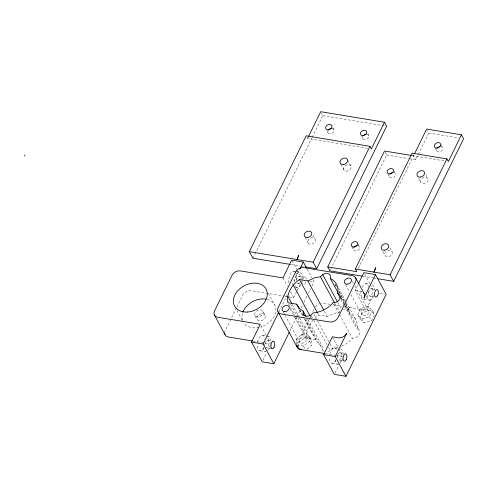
<?xml version="1.0" encoding="UTF-8"?>
<svg xmlns="http://www.w3.org/2000/svg" width="488" height="488" viewBox="0 0 488 488"><rect width="100%" height="100%" fill="white"/><g stroke="black" fill="none" stroke-linecap="round" stroke-linejoin="round"><path stroke-width="0.37" stroke-dasharray="2.44 1.83" d="M307.855 319.695L322.513 346.681L322.409 349.359A5.734 4.264 -28.5 0 0 324.392 351.427M341.429 346.242A22.387 16.635 -28.5 0 0 352.391 338.208L353.172 338.172A5.734 4.264 -28.5 0 0 359.223 334.353A5.734 4.264 -28.5 0 0 357.539 329.26L357.009 328.997A22.387 16.635 -28.5 0 0 349.701 314.046L349.798 311.368L345.882 304.195M367.629 148.34L307.586 138.433L308.239 137.097M252.924 258.237L311.795 138.159M312.131 137.476L322.836 115.644L321.409 113.015M236.473 307.83L225.261 330.699A6.716 4.99 -28.5 0 0 224.779 332.115M236.808 307.153L242.743 295.051A6.716 4.99 -28.5 0 1 251.161 290.659L283.992 296.076M278.855 311.899L287.231 294.819M291.922 285.248L299.626 269.535M262.88 360.522L266.442 353.263M267.735 350.622L270.321 345.339M289.213 296.936L293.691 297.68L296.93 291.074M297.253 290.415L301.139 282.491M301.462 281.832L302.432 279.856M289.909 330.962L296.613 317.298M296.948 316.614L299.961 310.466M301.303 307.733L302.639 305M303.981 302.267L306.995 296.118M308.337 293.38L310.679 288.597M312.021 285.864L314.028 281.765L312.247 278.477M330.559 269.467L386.697 154.971L384.55 151.024M309.606 318.359L297.399 343.241A6.716 4.99 -28.5 0 0 297.107 343.949M309.935 317.682L310.594 316.34M312.9 311.631L314.882 307.592M358.418 268.254L414.202 154.47M409.005 158.649L415.697 159.759L417.99 155.074M418.314 154.409L428.806 133.023L427.372 130.387M373.277 295.039L365.829 310.222L355.111 290.476L358.021 284.534M357.68 314.845L360.742 308.605L368.129 306.452L372.46 310.539L374.607 314.492L371.545 320.726L364.158 322.879L359.827 318.792L357.68 314.845L362.011 318.932L364.158 322.879M359.827 318.792L362.883 312.558L370.276 310.405L374.607 314.492M335.018 373.07L338.574 365.811M339.874 363.17L342.137 358.546M362.011 318.932L369.404 316.779L372.46 310.539M313.095 320.122L311.564 322.019A25.998 19.319 -28.5 0 0 307.525 330.181L307.086 332.261A25.998 19.319 -28.5 0 0 307.22 338.282L315.943 339.721L318.755 344.095L322.513 346.681M338.007 347.45A22.387 16.635 -28.5 0 1 332.474 348.42L330.169 350.634A5.734 4.264 -28.5 0 1 326.6 351.793M296.698 344.205L296.106 338.977L302.17 334.158L308.91 335.323L311.057 339.27L311.734 345.248L306.226 349.621M298.674 346.657L298.247 342.924L304.311 338.111L311.057 339.27M296.783 344.949L303.53 346.114L309.593 341.295L308.91 335.323M314.809 318.322A25.998 19.319 -28.5 0 1 318.707 315.071L327.155 316.468L334.201 313.278L339.733 312.308L335.085 303.75M428.806 133.023L458.415 137.909M322.836 115.644L385.13 125.922M412.061 155.562L444.647 160.936M386.697 154.971L408.261 158.527M362.913 276.275L372.673 277.885M373.424 278.014L376.425 278.508M291.202 264.557L300.205 266.039M300.956 266.167L303.207 266.539M293.526 271.139L294.978 271.383M295.704 271.499L299.327 272.097M365.665 283.687L369.294 284.284M299.181 276.104L304.982 277.062M371.319 288.652A3.806 1.842 -80.6 0 1 371.856 294.63A3.806 1.842 -80.6 0 1 368.745 293.898A3.806 1.842 -80.6 0 1 371.319 288.652L374.943 289.25M309.679 281.051L314.028 281.765M379.646 293.239L384.721 294.075M355.111 290.476L360.906 291.434A6.716 4.99 -28.5 0 1 362.322 291.861M297.82 283.589L302.17 284.309M369.959 296.137L374.308 296.856M295.502 287.237L297.674 287.597M364.011 299.187L369.812 300.144M284.742 296.198L288.469 296.814M330.016 304.311L323.3 303.207A6.716 4.99 -28.5 0 0 320.884 303.243M332.999 304.805L341.954 306.281M344.937 306.775L365.829 310.222M262.581 335.341L268.382 336.299M334.719 347.883L337.617 348.365M267.717 340.27L273.518 341.228M339.855 352.818L343.479 353.416M253.065 341.063L264.258 342.911M265.002 343.034L270.968 344.022M325.203 353.611L335.646 355.337M336.391 355.459L343.107 356.563M272.158 348.719L266.363 347.761A3.806 1.842 -80.6 0 0 268.888 344.113A3.806 1.842 -80.6 0 0 267.394 340.258A3.806 1.842 -80.6 0 0 265.13 344.577M342.125 360.9L338.501 360.303A3.806 1.842 -80.6 0 0 341.063 356.325A3.806 1.842 -80.6 0 0 339.203 352.897A3.806 1.842 -80.6 0 0 337.281 358.064M259.903 350.78L265.698 351.732A7.838 3.788 -80.6 0 1 263.148 347.224M332.041 363.322L337.836 364.28M440.835 144.417L442.622 147.705M435.241 148.181L436.668 150.81M425.78 174.637L427.927 178.59M412.836 154.489L415.697 159.759M418.637 178.364L420.778 182.317M393.645 170.343L395.433 173.636M367.995 133.968L368.708 135.286M388.051 174.106L389.479 176.741M361.681 136.414L362.755 138.391M332.84 127.569L333.914 129.54M347.743 160.076L350.957 165.999M326.887 130.674L327.954 132.644M389.949 247.721L392.096 251.668A4.032 2.995 -28.5 0 1 387.905 256.779A4.032 2.995 -28.5 0 1 385.569 252.144A4.032 2.995 -28.5 0 1 392.096 251.668M340.953 164.456L343.814 169.726M382.805 251.442L384.947 255.395M306.867 137.116L307.586 138.433M357.814 243.421L359.601 246.714M351.86 246.525L353.647 249.819M364.56 273.969L369.922 283.839M370.282 284.498L373.857 291.08M368.129 306.452L370.276 310.405M352.464 281.539L353.532 283.516M354.965 286.151L368.544 311.161A3.806 2.83 -28.5 0 1 364.176 315.773A3.806 2.83 -28.5 0 1 362.493 311.149A3.806 2.83 -28.5 0 1 368.544 311.161M369.404 316.779L371.545 320.726M360.742 308.605L362.883 312.558M345.516 284.602L349.445 291.842M350.878 294.478L361.602 314.223M312.985 235.131L315.126 239.077A4.032 2.995 -28.5 0 1 310.935 244.189A4.032 2.995 -28.5 0 1 308.599 239.559A4.032 2.995 -28.5 0 1 315.126 239.077M338.507 287.902L346.016 301.724M346.37 302.377L356.02 320.152M335.079 284.187L336.866 287.475M339.007 291.428L340.795 294.715M341.155 295.374L345.443 303.274M345.797 303.933L349.371 310.514M335.158 284.443L336.586 287.078M339.087 291.684L345.522 303.536M341.234 297.558L344.809 304.14M345.162 304.799L359.101 330.467M341.124 298.247L343.979 303.512M345.412 306.147L349.701 314.046M340.923 299.376L344.144 305.299M344.498 305.958L357.009 328.997M305.122 237.54L307.983 242.804M337.69 302.243L340.905 308.166M333.81 303.981L339.166 313.851M339.526 314.51L352.391 338.208M307.239 269.26L311.887 277.818M324.294 311.198L327.155 316.468M292.068 260.763L296.716 269.321M297.07 269.98L301.718 278.538M332.389 336.818L338.465 348.011M338.818 348.67L342.753 355.911M317.633 313.095L318.707 315.071M313.894 314.193L317.108 320.116M317.462 320.775L329.613 343.155M329.973 343.814L332.474 348.42M311.289 315.699L313.436 319.652M313.79 320.311L327.015 344.662M328.442 347.297L330.23 350.585M310.496 316.736L311.923 319.365M305.958 319.018L322.836 350.213M282.973 277.928L287.261 285.828M290.476 291.751L293.691 297.68M299.858 310.1L302.719 315.37M304.866 319.317L315.943 339.721M299.388 309.636L304.036 318.194M304.396 318.853L316.187 340.575M292.172 304.176L299.315 317.34M299.675 317.999L307.178 331.822M290.695 304.396L297.485 316.901M297.845 317.56L309.276 338.623M309.593 341.295L311.734 345.248M288.634 304.054L290.067 306.69M290.421 307.349L295.429 316.56M295.783 317.218L307.22 338.282M290.238 308.983L294.173 316.224M294.526 316.883L306.324 338.605A3.806 2.83 -28.5 0 1 301.956 343.216A3.806 2.83 -28.5 0 1 300.266 338.587A3.806 2.83 -28.5 0 1 306.324 338.605M302.17 334.158L304.311 338.111M303.53 346.114L305.317 349.402M283.296 312.046L284.724 314.681M285.077 315.34L299.376 341.667M296.106 338.977L298.247 342.924M268.369 293.264L274.799 305.11M262.892 311.32A4.477 3.325 -28.5 0 1 258.237 316.999A4.477 3.325 -28.5 0 1 255.639 311.85A4.477 3.325 -28.5 0 1 262.892 311.32L265.039 315.272A4.477 3.325 -28.5 0 1 260.379 320.945A4.477 3.325 -28.5 0 1 257.786 315.803A4.477 3.325 -28.5 0 1 265.039 315.272M260.964 325.587L266.326 335.463M267.753 338.099L270.254 342.704M254.95 315.462L257.097 319.408M236.967 310.478L242.329 320.354M294.557 282.143A7.838 3.788 -80.6 0 1 298.815 272.206A7.838 3.788 -80.6 0 1 302.365 279.551M300.651 285.12A7.838 3.788 -80.6 0 1 295.185 285.541M296.021 273.201A7.838 3.788 -80.6 0 1 296.222 280.612M288.939 283.022A7.838 3.788 -80.6 0 1 290.14 274.409A7.838 3.788 -80.6 0 1 294.502 271.328M257.524 342.308A7.838 3.788 -80.6 0 1 261.056 335.64A7.838 3.788 -80.6 0 1 264.813 338.129M264.96 343.808A7.838 3.788 -80.6 0 1 264.484 345.779M263.788 347.566A7.838 3.788 -80.6 0 1 259.427 350.616A7.838 3.788 -80.6 0 1 257.304 344.333M267.369 336.366A7.838 3.788 -80.6 0 1 270.931 340.807M270.285 346.736A7.838 3.788 -80.6 0 1 268.723 350.006M296.594 280.411A3.806 1.842 -80.6 0 1 298.693 276.123A3.806 1.842 -80.6 0 1 300.413 279.288M299.29 282.796A3.806 1.842 -80.6 0 1 297.015 282.881M302.743 279.429A3.806 1.842 -80.6 0 1 304.738 277.038A3.806 1.842 -80.6 0 1 306.196 279.301M305.86 282.186A3.806 1.842 -80.6 0 1 303.182 284.309M302.816 283.833A3.806 1.842 -80.6 0 1 302.554 283.156M302.407 282.308A3.806 1.842 -80.6 0 1 302.389 281.369M267.229 299.406A17.91 13.31 -28.5 0 1 275.537 312.796A17.91 13.31 -28.5 0 1 260.598 327.015M259.128 327.393A17.91 13.31 -28.5 0 1 243.756 322.861M242.506 320.384A17.91 13.31 -28.5 0 1 242.676 312.723M367.043 134.163A3.361 2.495 -28.5 0 1 368.629 137.317A3.361 2.495 -28.5 0 1 364.42 139.507A3.361 2.495 -28.5 0 1 362.834 136.359M332.243 128.417A3.361 2.495 -28.5 0 1 333.835 131.571A3.361 2.495 -28.5 0 1 329.626 133.767A3.361 2.495 -28.5 0 1 328.034 130.613M393.767 172.514A3.361 2.495 -28.5 0 1 395.457 175.43A3.361 2.495 -28.5 0 1 391.669 177.906A3.361 2.495 -28.5 0 1 389.314 175.418M357.936 245.592A3.361 2.495 -28.5 0 1 359.522 248.746A3.361 2.495 -28.5 0 1 355.313 250.942A3.361 2.495 -28.5 0 1 353.727 247.788M440.957 146.583A3.361 2.495 -28.5 0 1 442.549 149.737A3.361 2.495 -28.5 0 1 438.334 151.933A3.361 2.495 -28.5 0 1 436.748 148.779M329.79 354.19A7.838 3.788 -80.6 0 1 333.365 348.096A7.838 3.788 -80.6 0 1 336.952 350.677M337.318 354.331A7.838 3.788 -80.6 0 1 336.622 358.326M335.927 360.113A7.838 3.788 -80.6 0 1 331.565 363.157A7.838 3.788 -80.6 0 1 329.443 356.88M315.272 306.903A6.716 4.99 -28.5 0 1 319.231 303.725M343.186 309.496A5.734 4.264 -28.5 0 1 349.798 311.368M340.514 348.841A7.838 3.788 -80.6 0 1 343.131 354.63M342.423 359.284A7.838 3.788 -80.6 0 1 340.862 362.547M338.849 364.213A7.838 3.788 -80.6 0 1 335.238 357.838M372.435 284.833A7.838 3.788 -80.6 0 1 374.583 290.104M373.57 296.015A7.838 3.788 -80.6 0 1 368.843 299.955A7.838 3.788 -80.6 0 1 366.775 292.69M362.145 287.237A7.838 3.788 -80.6 0 1 368.599 287.304M368.702 291.141A7.838 3.788 -80.6 0 1 363.517 299.162A7.838 3.788 -80.6 0 1 361.321 289.719M343.619 168.14L343.582 168.97A4.032 2.995 -28.5 0 0 347.432 171.014A4.032 2.995 -28.5 0 0 351.195 167.305A4.032 2.995 -28.5 0 0 348.005 164.615L347.005 164.798A4.032 2.995 -28.5 0 0 343.619 168.14M420.583 180.725L420.552 181.56A4.032 2.995 -28.5 0 0 424.395 183.604A4.032 2.995 -28.5 0 0 428.159 179.895A4.032 2.995 -28.5 0 0 424.975 177.205L423.974 177.388A4.032 2.995 -28.5 0 0 420.583 180.725"/><path stroke-width="0.73" d="M296.643 304.176L299.461 308.55L303.213 311.137L303.109 313.815A5.734 4.264 -28.5 0 0 310.868 315.089L313.174 312.875A22.387 16.635 -28.5 0 0 333.09 302.664L333.871 302.627A5.734 4.264 -28.5 0 0 339.923 298.808A5.734 4.264 -28.5 0 0 338.239 293.715L337.708 293.453A22.387 16.635 -28.5 0 0 330.4 278.502L330.504 275.824A5.734 4.264 -28.5 0 0 322.745 274.543L320.433 276.763L314.9 277.733L307.855 280.923L299.406 279.526A25.998 19.319 -28.5 0 0 293.794 284.577L292.263 286.474A25.998 19.319 -28.5 0 0 288.225 294.636L287.786 296.716A25.998 19.319 -28.5 0 0 287.92 302.737L296.643 304.176L299.144 308.788M297.052 259.524L298.808 255.163L296.985 259.512M373.948 272.103L375.778 267.753L373.948 272.103L355.313 269.028L412.122 153.171L446.916 158.917L448.344 161.546L461.453 134.81L426.658 129.07L414.532 153.799M290.451 264.429L252.924 258.237L249.35 251.655L306.153 135.798L369.947 146.327L371.38 148.962L384.489 122.226L320.695 111.697L308.569 136.427M289.238 332.328L273.829 363.755L262.233 361.846L251.509 342.094L260.25 324.27L217.721 317.255A6.716 4.99 -28.5 0 1 214.543 310.947L232.02 275.299A6.716 4.99 -28.5 0 1 240.444 270.913L282.973 277.928L291.708 260.104L303.31 262.019L306.525 267.942M273.829 363.755L263.111 344.01L278.52 312.582M299.961 268.851L303.31 262.019M369.947 146.327L313.144 262.184L316.718 268.766L386.63 126.172L384.489 122.226M362.163 276.153L329.888 270.828L327.747 266.881L384.55 151.024L411.317 155.44M345.968 376.303L334.371 374.387L323.648 354.642L332.389 336.818L338.184 337.775A6.716 4.99 -28.5 0 0 346.608 333.383L335.244 356.557L345.968 376.303L386.167 294.313L375.449 274.567L363.847 272.652L358.345 283.876M375.449 274.567L364.085 297.735A6.716 4.99 -28.5 0 0 363.456 292.629M461.453 134.81L463.6 138.763L393.688 281.356L390.113 274.774L446.916 158.917M24.4 155.898L24.925 155.093M374.022 272.115L390.113 274.774M249.35 251.655L313.144 262.184M327.747 266.881L356.746 271.663L355.313 269.028M377.175 278.63L393.688 281.356M305.457 266.906L316.718 268.766M252.314 340.941L228.439 337.001A6.716 4.99 -28.5 0 1 224.864 334.152M324.453 353.489L300.577 349.548A6.716 4.99 -28.5 0 1 296.869 346.047M251.509 342.094L263.111 344.01M323.648 354.642L335.244 356.557M301.175 349.286L298.93 348.902L296.783 344.949M355.667 277.879L364.243 293.678M330.4 278.502L337.903 292.324M337.708 293.453L340.209 298.058M322.678 274.598L337.33 301.584M320.433 276.763L334.731 303.091M307.855 280.923L323.581 309.886M299.406 279.526L317.273 312.442M293.343 285.138L310.142 316.078M303.213 311.137L306.067 316.407M303.097 313.747L304.17 315.724M287.877 296.277L291.812 303.518M277.946 311.759L297.247 347.303M214.384 315.01L225.108 334.756M224.73 333.499A6.716 4.99 -28.5 0 1 224.7 332.816M242.908 312.088A17.91 13.31 -28.5 0 1 265.911 299.132M363.267 135.682A3.361 2.495 -28.5 0 1 366.25 134.127M328.473 129.942A3.361 2.495 -28.5 0 1 331.45 128.387M389.991 174.033A3.361 2.495 -28.5 0 1 392.974 172.484M354.16 247.111A3.361 2.495 -28.5 0 1 357.143 245.562M437.187 148.102A3.361 2.495 -28.5 0 1 440.164 146.553M295.582 272.048L278.099 307.696A6.716 4.99 -28.5 0 0 281.277 314.004L329.607 321.976A6.716 4.99 -28.5 0 0 338.031 317.59L355.508 281.942A6.716 4.99 -28.5 0 0 352.33 275.635L304 267.662A6.716 4.99 -28.5 0 0 295.582 272.048M274.055 347.212A3.806 1.842 -80.6 0 0 273.518 341.228A3.806 1.842 -80.6 0 0 270.944 346.48A3.806 1.842 -80.6 0 0 274.055 347.212M247.593 312.027A17.91 13.31 -28.5 0 0 266.222 289.317A17.91 13.31 -28.5 0 0 237.217 291.434A17.91 13.31 -28.5 0 0 247.593 312.027M307.361 237.607A4.032 2.995 -28.5 0 0 311.551 232.495A4.032 2.995 -28.5 0 0 305.024 232.971A4.032 2.995 -28.5 0 0 307.361 237.607M363.072 135.591A3.361 2.495 -28.5 0 0 366.567 131.333A3.361 2.495 -28.5 0 0 361.126 131.736A3.361 2.495 -28.5 0 0 363.072 135.591M328.272 129.851A3.361 2.495 -28.5 0 0 331.767 125.593A3.361 2.495 -28.5 0 0 326.326 125.989A3.361 2.495 -28.5 0 0 328.272 129.851M343.192 164.529A4.032 2.995 -28.5 0 0 347.383 159.417A4.032 2.995 -28.5 0 0 340.856 159.893A4.032 2.995 -28.5 0 0 343.192 164.529M420.162 177.12A4.032 2.995 -28.5 0 0 424.353 172.008A4.032 2.995 -28.5 0 0 417.826 172.484A4.032 2.995 -28.5 0 0 420.162 177.12M384.33 250.198A4.032 2.995 -28.5 0 0 388.521 245.086A4.032 2.995 -28.5 0 0 381.994 245.562A4.032 2.995 -28.5 0 0 384.33 250.198M389.796 173.941A3.361 2.495 -28.5 0 0 393.291 169.684A3.361 2.495 -28.5 0 0 387.85 170.086A3.361 2.495 -28.5 0 0 389.796 173.941M353.965 247.026A3.361 2.495 -28.5 0 0 357.46 242.768A3.361 2.495 -28.5 0 0 352.019 243.164A3.361 2.495 -28.5 0 0 353.965 247.026M436.986 148.017A3.361 2.495 -28.5 0 0 440.481 143.759A3.361 2.495 -28.5 0 0 435.04 144.155A3.361 2.495 -28.5 0 0 436.986 148.017M346.193 359.754A3.806 1.842 -80.6 0 0 345.656 353.776A3.806 1.842 -80.6 0 0 343.082 359.022A3.806 1.842 -80.6 0 0 346.193 359.754M347.023 284.175A3.806 2.83 -28.5 0 0 351.39 279.563A3.806 2.83 -28.5 0 0 345.339 279.551A3.806 2.83 -28.5 0 0 347.023 284.175M284.803 311.618A3.806 2.83 -28.5 0 0 289.164 307.007A3.806 2.83 -28.5 0 0 283.113 306.995A3.806 2.83 -28.5 0 0 284.803 311.618M377.651 295.588A3.806 1.842 -80.6 0 0 377.12 289.61A3.806 1.842 -80.6 0 0 374.546 294.856A3.806 1.842 -80.6 0 0 377.651 295.588"/></g></svg>
